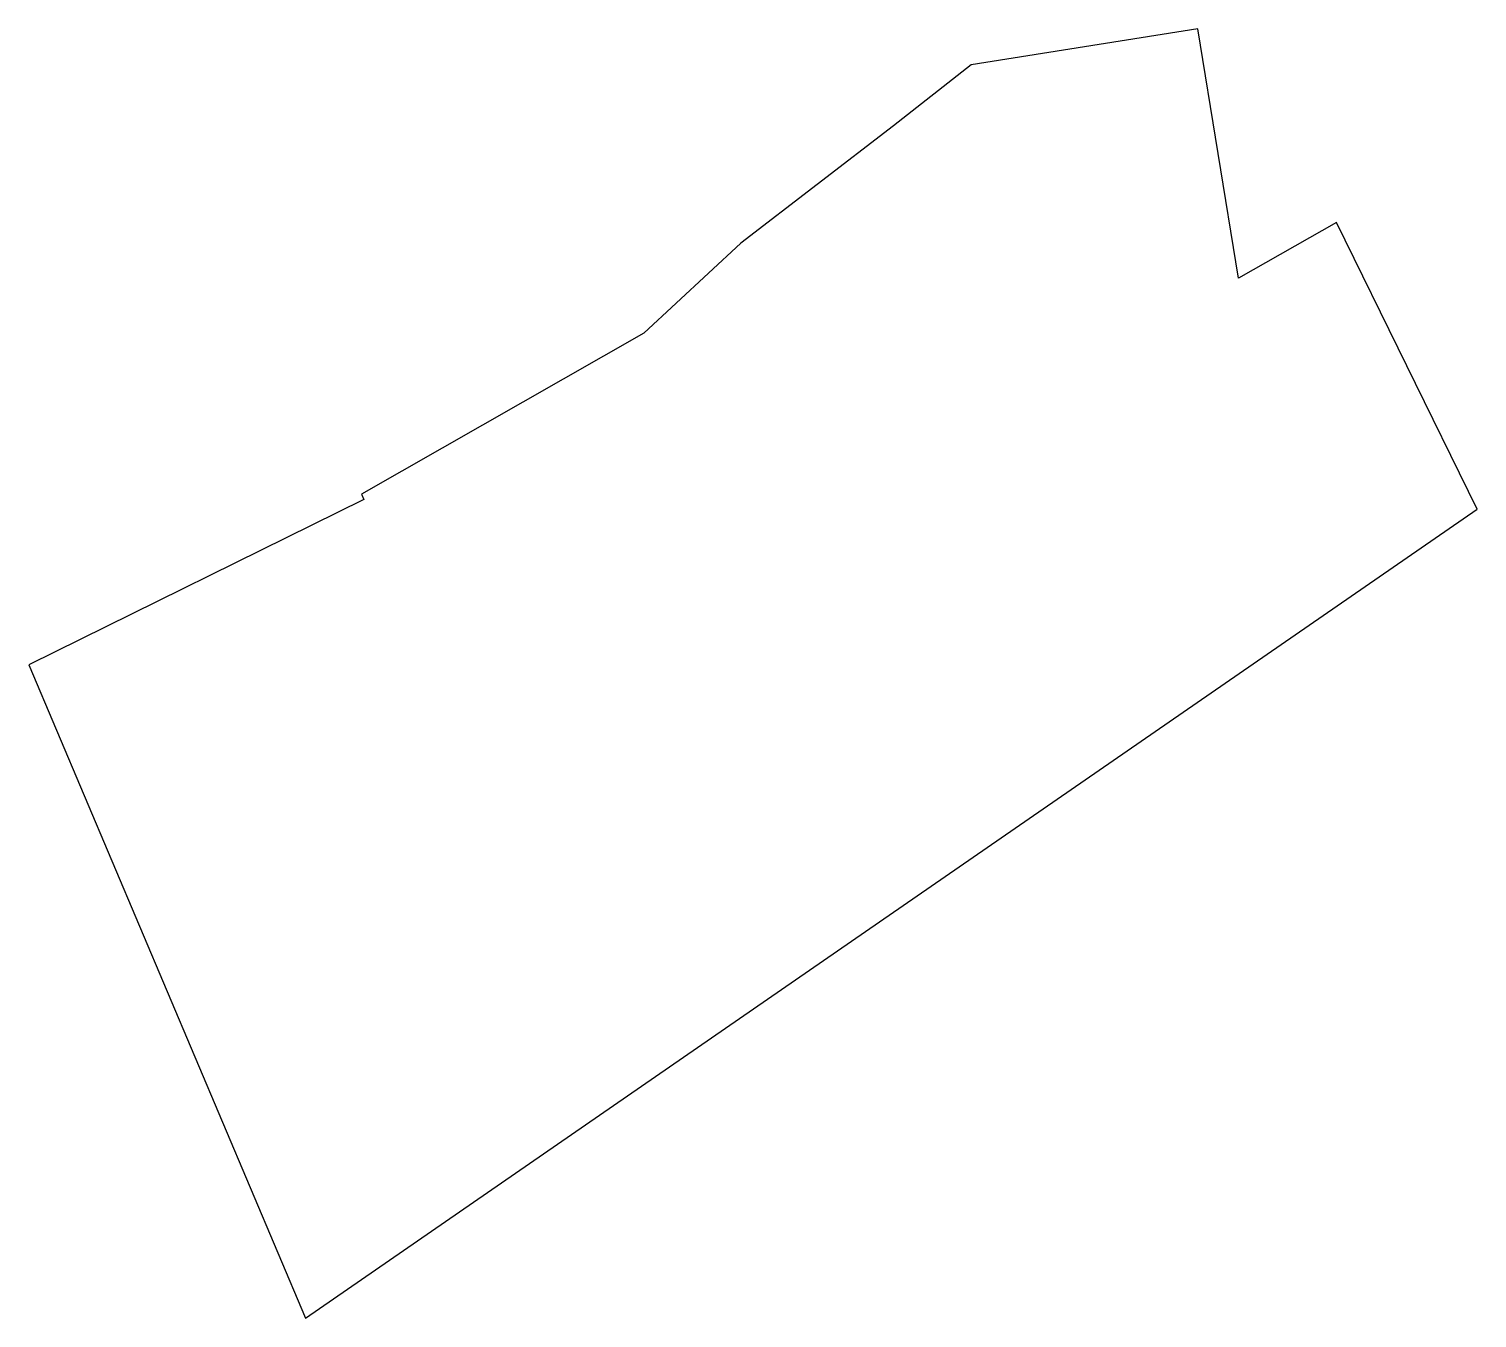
# Model space of a CAD drawing. Header units: millimetres. Extents: x 613379.6 to 613395.7, y 1319088.2 to 1319102.5.
import ezdxf

# ---------------------------------------------------------------- set-up
doc = ezdxf.new("R2010")
doc.units = ezdxf.units.MM

msp = doc.modelspace()

# ---------------------------------------------------------------- linework, layer by layer
msp.add_lwpolyline([(613382.677, 1319088.194), (613395.659, 1319097.157), (613394.1, 1319100.331), (613393.017, 1319099.714), (613392.566, 1319102.476), (613390.052, 1319102.08), (613389.194, 1319101.401), (613387.503, 1319100.104), (613386.425, 1319099.107), (613383.297, 1319097.323), (613383.323, 1319097.263), (613379.613, 1319095.432)], close=True)

doc.saveas('drawing.dxf')
